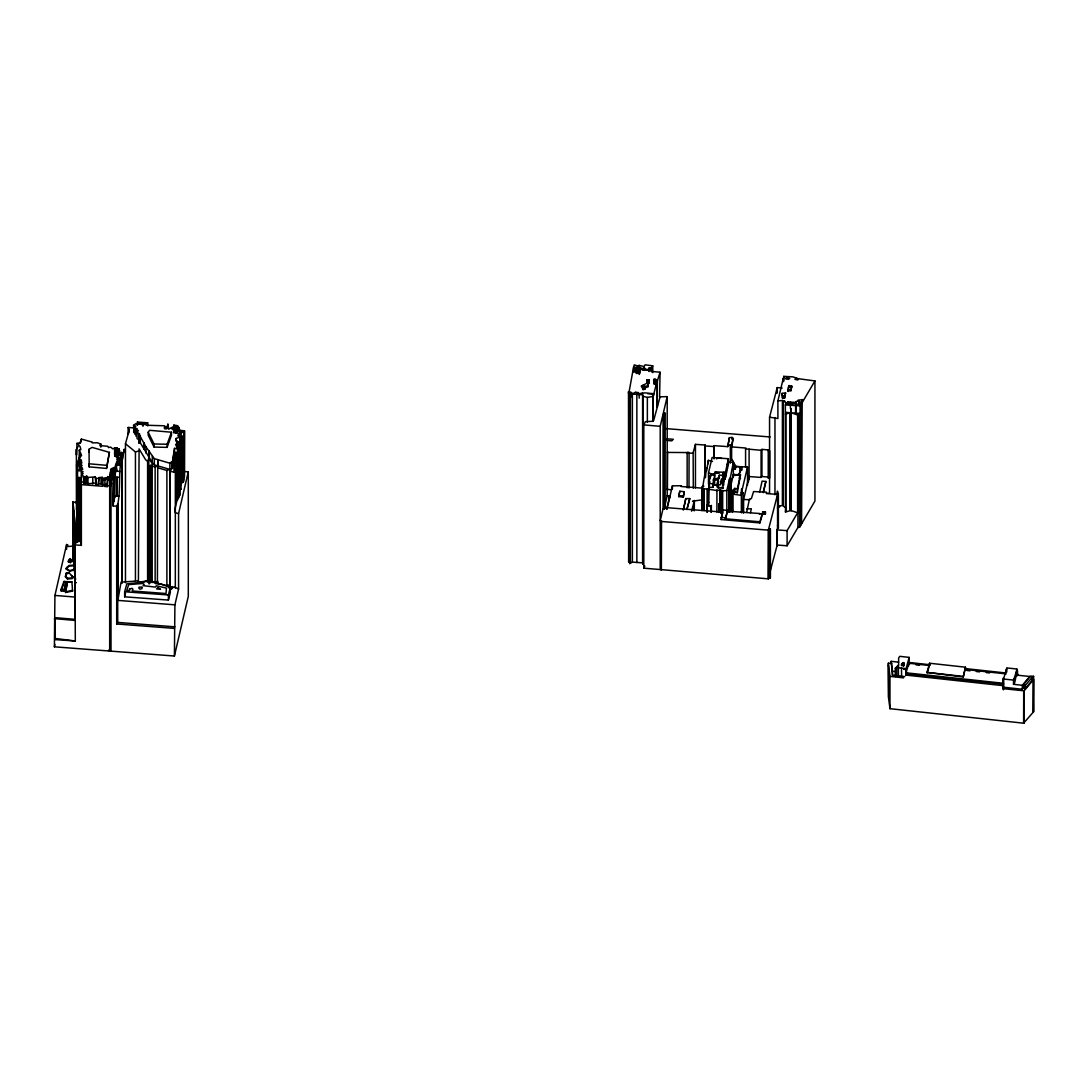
<?xml version="1.0" encoding="UTF-8"?>
<svg xmlns="http://www.w3.org/2000/svg" width="1088" height="1088" viewBox="0 0 1088 1088"><rect width="100%" height="100%" fill="white"/><g stroke="black" fill="none" stroke-linecap="round" stroke-linejoin="round"><path stroke-width="1.5" d="M741.39 493.775L741.39 492.81L743.063 492.714L741.377 492.578L741.662 488.743L742.37 493.925M768.237 449.915L768.237 450.799L769.678 450.894L769.678 478.054L768.237 477.945L768.237 449.915L761.94 449.385L761.083 450.296L761.083 477.414L747.946 476.49L747.946 479.386L749.074 478.693L749.115 449.194L745.579 448.922L745.579 466.97M768.237 477.945L768.237 477.061L761.94 476.517L761.083 477.414M648.094 386.662L648.135 382.582L641.403 386.131L643.062 389.586L644.858 389.246L644.273 387.097L644.273 388.185L648.094 386.662L648.135 382.582M898.566 666.359L898.661 657.9L899.83 656.322L909.146 657.397L909.146 663.857M909.146 657.397L906.114 668.63L896.743 667.488L895.342 668.236L898.498 664.999M898.661 662.143L891.194 661.341L892.486 671.269L896.05 671.582L895.342 676.41L896.743 675.662L904.794 676.6M903.57 662.606L903.638 665.924L901.544 665.448L901.544 664.047L903.57 662.606L903.638 665.924M769.665 573.403L777.186 545.047L787.1 545.782L787.1 530.618L797.626 512.774L790.786 510.476L785.482 512.026L785.359 404.913L786.243 402.642L788.038 403.675L790.31 402.329L794.213 403.934L796.144 402.193L796.035 404.192L799.326 404.097L798.102 400.098L803.134 399.704L801.394 402.642L802.128 402.71L814.939 380.922L798.592 378.733L792.798 376.842L783.754 376.366L783.319 381.453M901.544 665.448L902.782 662.619M727.763 444.802L731.612 445.631L733.094 438.369L732.006 437.403L729.395 437.648L727.763 446.624L714.109 445.658L713.891 458.021M118.66 448.977L116.402 450.255L114.879 449.67L115.559 448.555L114.594 448.202L114.594 454.811L115.559 455.11L114.879 456.239L116.402 456.715L118.66 455.355L118.66 448.977L117.354 449.004L117.082 447.848L114.594 448.202M178.582 589.057L175.182 587.302L170.245 586.636L170.245 471.43L170.952 470.723L169.742 469.472L166.886 470.451L157.842 467.813L157.76 465.841L154.333 464.862L152.293 462.618L140.325 442.816L139.359 442.666L139.536 433.908L138.883 434.153L139.876 435.812L139.876 442.041L139.087 443.02L138.802 436.356L140.325 436.587L145.982 446.937L154.333 458.646L169.891 463.202C174.27 458.47 174.27 469.934 169.891 469.404L158.059 465.95L155.135 467.024L150.022 465.555L150.022 580.774L138.013 582.121L137.36 580.965L121.081 582.121L117.858 600.386L174.91 604.833L178.582 589.057L178.582 513.59L188.292 471.757L184.906 471.607M708.764 502.248L707.322 505.213L708.492 505.43L708.764 488.226L707.091 489.138L701.801 488.458L701.801 510.544M790.949 390.701L791.738 386.09L788.922 385.574L787.93 390.905L790.949 390.701L791.738 386.09M789.766 510.408L789.766 412.678L785.944 412.393L785.944 510.136L786.243 507.865L783.319 506.178L783.319 401.091L786.896 403.172L787.766 401.934L796.144 402.478L796.239 401.499L798.85 401.241L801.706 402.682M725.179 473.606L723.18 473.185L725.179 473.606L725.179 479.06L723.656 479.332L723.18 473.185M801.706 402.315L800.074 405.878L785.359 404.913M181.016 443.183L179.846 443.428L177.82 446.923L178.187 448.882L174.515 448.351L173.93 451.751L177.806 453.655L178.01 449.847L175.617 444.353L177.385 443.972L176.814 441.905L179.874 441.782L181.016 443.183L181.016 489.206L179.846 489.491M725.179 479.06L723.18 478.638M797.626 512.774L797.626 415.018L791.33 412.801L800.074 413.426L800.074 405.878M637.758 368.995L637.758 366.03L634.277 364.847L633.57 367.227L635.868 367.499L635.868 369.879M749.115 449.194L761.083 450.296M633.665 393.72L628.497 391.843L628.633 561.83L630.387 561.952L630.387 393.87L628.633 393.747L628.497 391.843M629.068 559.599L628.633 561.83M721.711 458.483L718.162 457.762L716.598 458.891M176.093 432.861L173.699 432.616L173.903 425.095L177.575 425.694L177.575 432.045L175.902 432.97L176.093 426.618L175.902 432.97M180.173 486.54L181.043 482.705L182.009 482.705L181.601 436.438L176.161 438.45L175.902 439.933L179.588 443.02L178.214 448.895L180.173 449.167L178.337 449.82L178.65 497.678L177.507 498.168L174.787 509.905L175.318 512.734L178.582 513.59M173.414 462.074L174.61 461.475L174.61 455.26L173.414 455.858L173.781 457.966L172.87 458.143L172.475 461.87M172.489 466.63L172.87 458.143M723.234 479.155L723.425 472.287L715.061 471.825L714.911 472.559L719.331 472.886L711.076 474.11L711.076 474.912L714.653 475.361L713.034 487.329L708.995 487.288L709.553 481.086L708.506 479.604L710.056 478.978L710.423 477.605L708.846 476.394L711.076 474.912M178.337 449.82L178.65 451.629L173.618 453.642L174.61 455.26M173.618 453.642L173.454 460.836L174.61 461.475M714.653 479.373L714.707 473.566M117.858 600.386L117.858 503.962C120.863 488.349 118.062 471.784 122.006 456.511L122.006 583.086M117.626 449.181L119.884 451.03L118.116 452.649L121.761 453.424L121.339 452.241L122.441 453.138L122.006 456.511M683.318 497.148L684.08 491.708L679.823 491.232L678.776 495.557L678.776 496.631L683.318 497.148L684.08 491.708M173.699 432.616L173.903 425.095M635.868 367.499L636.548 368.098L635.61 369.662L633.447 367.866L629.068 391.938L631.094 392.714M708.764 488.226L708.492 489.219L716.91 490.525L720.582 489.872L720.582 507.062L718.814 504.016L720.011 505.39L720.011 489.314M735.719 467.622L731.816 459.313L735.964 466.684M65.566 592.511L65.566 591.777L72.556 590.362L72.556 591.083L65.566 592.511L67.184 583.712L66.055 582.869M100.83 447.154L100.83 444.054L97.349 442.775L92.262 442.87L92.222 442.068L81.382 439.09L80.716 442.666L77.017 443.374L76.473 455.042L76.364 449.466L78.037 446.542M65.566 591.777L67.184 583.032M718.515 484.65L720.718 484.813L720.528 481.494L723.017 482.8L723.017 488.104L718.515 487.75C718.787 483.834 716.611 483.97 718.393 479.672L719.331 475.238C723.438 474.49 721.97 476.49 723.615 478.829L721.602 481.44L721.602 479.182L723.765 479.631L723.738 485.03L722.568 485.058M653.249 420.376L653.249 395.556L652.99 421.26L645.374 421.668L643.81 424.878L643.81 568.181L660.212 569.541L660.212 426.333L663.068 414.106L664.564 414.202L664.863 413.005L663.381 412.801L667.202 396.617L659.6 396.834L660.076 372.246L651.073 371.348L651.902 368.614L649.074 368.043L647.292 370.11L648.829 370.682L652.759 365.826L645.075 364.806L644.191 366.52L639.064 365.378L639.064 368.546M660.212 569.541L768.386 578.857L768.577 529.326L770.277 529.462L768.672 528.904L777.566 494.414L766.319 493.558L766.442 492.143L753.59 491.572L751.4 498.522L749.442 499.011L746.694 512.258M714.707 479.006L719.386 478.013M762.13 514.066L759.9 521.778L725.451 518.799L727.518 511.17L759.995 513.536L759.234 513.876L762.13 514.066L762.13 515.358L759.9 522.92L721.167 519.547L722.609 512.094L664.863 507.511L664.863 413.005M721.167 519.547L722.609 509.959L727.518 510.354L727.518 511.17M713.034 487.329L713.578 479.291L714.585 479.89L713.442 479.917M113.247 480.107L113.723 477.754L112.594 477.034L113.982 476.394L114.634 473.144L113.832 472.491C115.709 471.213 114.376 465.501 116.593 462.699L119.136 462.917L119.503 464.168L116.511 464.875L120.265 465.378M113.832 472.491L113.084 505.947L116.702 506.165L117.858 503.962M114.634 473.144L113.982 501.459L113.982 476.394M184.47 430.807L184.389 477.183L184.47 430.807L180.186 430.372L177.738 428.509M648.856 383.262L649.346 379.821L646.816 379.834L647.047 383.289L648.856 383.262L649.346 379.821M111.003 477.686L111.234 476.802L113.247 477.102L113.084 477.877L111.003 477.686L111.003 651.141L174.406 656.037L188.292 596.374L188.292 471.757M182.009 482.705L183.437 481.753L183.967 479.21L183.967 433.228L182.43 432.045L184.389 431.215M717.808 482.555L718.23 478.298L714.585 479.55L714.585 484.894L713.442 485.275M183.437 481.753L183.967 433.228M180.785 437.866L181.152 436.22L178.854 434.969L177.779 435.758L180.785 437.866L180.173 446.746M728.389 458.755L728.389 464.454L725.519 477.51L725.519 472.042L728.389 458.755L712.11 457.49L708.492 473.008L708.492 478.448M683.25 510.109L685.78 498.603L689.792 498.603L686.936 509.619M683.618 509.089L685.78 498.603M103.795 484.718L106.243 485.153L103.904 485.398L104.883 486.445L107.263 486.635L107.263 477.374L108.514 476.694L109.684 477.55L109.684 651.046L54.4 646.816L54.93 644.382M89.066 449.249L89.175 466.861L106.542 468.425L109.412 452.363L92.072 447.386L89.066 449.249L89.066 452.295M106.542 468.425L109.412 452.363M663.068 414.106L663.068 508.626L660.239 520.676L661.354 521.465L768.386 530.142L768.577 529.326M700.89 488.036L681.129 486.513L681.292 485.71L672.398 485.874L669.474 498.454L669.569 495.747L667.202 495.761L664.142 508.762M737.297 492.742L737.297 488.906L734.754 488.362L733.135 490.375L733.135 494.183L734.754 492.157L737.297 492.742L740.493 474.844L733.407 474.531L730.755 485.846M174.787 463.923L174.298 472.138L170.245 471.43M181.152 442.449L179.724 443.36L180.785 444.135M776.995 545.931L777.186 529.924L787.1 530.618M122.93 454.866L124.222 449.181L122.441 459.326L122.441 453.138M667.42 490.062L667.624 451.52M727.763 446.624L729.395 437.648M739.038 475.701L740.18 470.778L742.016 469.948L742.016 467.038L735.434 466.385L734.822 469.064L732.564 468.914M737.297 488.906L740.493 474.844M750.434 512.761L751.359 508.735L746.694 508.98M54.4 646.816L54.93 595.435L66.586 544.53L67.755 544.83L67.782 546.543L72.61 546.122L73.467 551.29M125.474 582.746L125.474 443.714L129.39 429.651L128.166 427.462L134.368 427.938M175.358 461.312L174.787 463.801L174.42 461.625L175.358 461.312L175.318 588.091M726.838 510.517L726.838 490.593L728.756 482.242L730.51 481.766L730.51 511.659M702.889 499.732L692.526 501.201L693.981 502.003L693.981 510.299M731.136 511.89L731.136 478.421L729.518 478.938L728.987 481.222L730.51 481.766M729.654 481.345L733.326 462.414L729.395 462.074M666.618 509.374L669.474 497.08M666.971 509.17L669.474 498.454M706.574 471.267L708.329 460.333L712.504 461.489M742.016 467.038L740.18 467.867C742.546 473.362 734.672 477.782 733.679 473.974M742.37 488.852L747.51 467.051L733.135 466.358M702.236 510.462C699.462 496.876 707.853 456.266 705.432 477.795M701.801 488.458L702.236 486.676L703.868 486.146L702.25 486.499M782.163 388.035L777.213 387.6L776.723 392.863M759.587 492.334L762.09 481.141L765.884 481.454L763.259 492.66M905.746 675.077L906.114 673.676L1003.544 684.134L1003.109 685.658L905.746 675.077L905.91 668.848L903.638 669.242L905.746 669.474M743.607 512.938L743.607 499.446L749.115 476.272L747.946 476.49M748.286 481.984L749.074 478.693M767.788 493.19L769.556 493.326L769.556 417.194L777.893 418.54L777.893 400.928L783.319 378.257M705.432 471.43L706.574 467.867M785.482 512.026L785.944 510.136M963.261 676.981L965.491 667.202L929.546 663.231L927.03 672.411L963.261 676.981L965.491 667.202M678.776 496.631L679.823 491.232M663.068 508.626L664.564 508.708L664.863 507.511M763.259 492.075L765.884 481.454M785.944 412.393L785.482 414.256L789.766 412.678M776.818 494.36L777.43 491.11L778.382 493.748L778.382 528.047L777.566 527.979L776.818 530.822L776.818 545.945M768.577 578.041L770.386 577.728L770.386 529.013M169.891 463.202L169.742 584.678L166.886 585.657L151.055 581.74L149.097 584.011L148.594 582.27L145.316 581.06L144.976 581.89L126.82 583.848L124.658 591.763L124.658 596.822L168.422 600.073L170.299 592.525L170.299 587.452L160.48 583.862L157.406 583.916L157.76 459.626M168.422 600.073L168.422 594.973L170.299 587.452M66.3 569.146L66.518 567.596L69.251 565.42L73.685 565.162L74.27 569.826L69.741 571.377L66.3 569.146L66.518 568.317M769.556 417.194L776.846 389.042M65.47 576.858L66.232 573.172L69.251 573.05L73.426 577.361L72.243 578.585L67.497 579.02L65.47 576.858L66.232 573.172M691.56 511.197L693.981 502.003M111.003 651.141L108.514 650.189L109.684 651.046M118.66 450.174L119.041 448.732L117.082 449.126L117.354 450.282L117.354 449.004M704.902 476.966L705.133 445.033L695.45 444.353L693.138 452.635L693.314 488.131M1013.88 683.645C1014.111 668.902 1012.289 697.258 1016.124 675.539L1016.818 668.998L1006.958 667.964L1006.726 672.085M63.947 591.301L66.055 581.89L63.893 581.55L61.173 589.247L61.173 590.934L63.947 591.301L66.055 581.89M929.546 663.231L929.546 665.53L908.698 663.218L906.168 672.588L907.338 672.71L907.392 673.812M124.658 596.822L125.528 593.654M653.684 420.417L660.076 396.889M111.139 486.377L110.636 477.931L108.99 476.802L112.622 475.021L113.438 472.206L110.5 469.907L111.18 469.118L114.158 469.662L113.682 470.791L110.065 472.206L110.813 475.946M686.936 509.034L689.792 498.603M708.995 487.288L709.553 481.086M721.385 482.242L721.602 479.182M657.125 407.102L657.315 380.324L655.738 380.378L655.738 381.766M725.451 518.799L727.518 510.354M114.743 475.442L116.593 468.901M118.66 455.355L117.98 457.994L120.605 457.776L120.278 455.26L121.353 455.178L120.578 453.655L119.041 453.954L119.041 448.732M1032.58 677.538L1032.063 680.598L1025.168 688.745L1023.958 687.262L1023.958 684.094L1030.662 676.083L1033.6 676.328L1032.58 677.538L1032.58 680.639L1024.121 690.812L1003.558 688.704L1003.544 679.034L1006.726 668.25M116.634 462.577L117.178 460.673L119.694 460.836L118.606 460.904L119.041 462.495L116.634 462.577L116.511 471.077L120.265 471.566M647.673 393.693L653.766 394.128L657.125 381.031M660.076 372.246L657.07 381.834M711.076 474.11L710.831 476.381M652.99 421.26L653.249 395.556M630.387 393.87L629.639 395.583L635.283 392.36L638.221 392.578L638.602 393.72L644.803 392.863L653.766 393.72L653.684 395.597M1003.109 685.658C1003.83 662.497 1003 699.611 1003.544 687.222L1022.312 689.248L1023.958 687.262M1016.586 675.104L1029.71 676.464L1022.312 685.29L1013.513 684.325L1013.744 679.361M1013.513 684.325L1013.744 683.604M138.407 583.209L139.087 448.882L145.697 459.87L147.601 461.353L147.601 581.577M175.005 426.958L173.114 426.795L168.803 429.162L166.804 427.638L168.531 427.734L167.851 424.32L167.103 426.659L164.315 427.38L164.519 428.726L166.396 428.917L166.804 427.638L164.302 425.775L146.554 425.258L143.004 423.205L139.686 423.667L137.374 422.049L147.696 422.797L147.696 425.911M723.425 472.287L725.519 472.042M174.406 656.037L174.91 604.833M74.922 541.797L75.303 640.995L54.726 639.581L55.094 618.705L75.249 620.432L74.922 541.797L77.887 542.11L76.922 537.186L76.133 537.458L76.133 542.409M77.751 470.968L76.867 473.688L76.772 469.227L77.914 466.466M927.03 673.01L929.546 665.53M784.543 398.181L785.59 392.877L782.027 393.394L782.462 398.045L784.543 398.181L785.59 392.877M61.173 590.934L63.893 583.277M72.556 591.083L71.903 581.835L64.274 581.522L63.893 582.583L63.893 581.55M167.117 447.372L167.117 444.258L171.469 432.222L149.6 430.304L148.213 432.208L148.213 435.254L154.047 447.073L167.117 447.372L171.469 435.295L171.469 432.222M147.601 461.353L148.811 458.225L152.796 464.454L150.022 465.555M76.677 518.282L76.731 520.866L76.677 464.345L79.274 457.708L79.274 450.187L80.838 449.507L80.145 446.733L77.017 443.374M723.765 479.631L721.385 479.998M745.579 448.922L745.933 448.052L731.816 446.896L733.094 438.369M630.387 561.952L629.639 563.666L632.373 562.102L642.6 562.863L642.872 564.318L642.872 396.236L642.6 394.781L632.373 394.019L632.373 562.102M631.094 392.265L632.373 397.718M107.263 486.635L107.834 479.196L108.514 479.74L105.822 477.673L103.795 478.489L106.243 478.938L103.904 479.182L104.883 480.23L104.883 486.445M110.813 472.858L109.738 475.13L112.118 476.721L110.636 477.931L111.574 478.625L111.234 479.835L111.234 476.802M643.81 568.181L644.858 566.046M177.072 432.97L177.575 425.694M638.602 369.471L639.717 372.545L637.663 373.306L634.059 371.47L632.726 372.042L639.594 368.152L641.526 368.07L640.546 370.015L638.602 369.471L639.159 374.476M643.47 367.962L642.981 368.927L641.104 368.954L643.103 370.26L647.292 370.11L644.218 367.907L643.47 367.962L643.47 370.301M800.074 413.426L797.926 414.501L797.926 527.49L787.1 545.782M904.264 663.258L903.638 664.36L901.544 664.183M909.432 664.17L910.33 662.606L930.322 664.768M79.71 443.618L81.382 439.09M653.711 379.454L653.874 382.024L655.112 382.337L656.132 379.658L654.922 378.787L653.711 379.454L653.711 382.01L653.902 383.738L656.377 385.057M114.634 498.209L113.832 497.583L114.893 497.026L114.893 471.961M637.758 366.03L636.997 367.35L639.88 367.581L639.88 371.035M655.112 382.337L656.132 379.658M801.135 404.056L801.04 524.77L799.585 527.231L797.926 527.49M83.735 482.637L81.464 481.549L81.342 472.722L83.137 473.457L81.464 475.306L83.735 476.394L83.871 483.534L85.789 483.602L85.789 477.36L84.728 476.857L86.782 476.163L87.951 477.469L95.2 476.884L95.962 484.554L98.382 484.731L98.954 477.578L102.245 477.333L103.414 478.638L102.476 479.019L102.653 486.268L81.369 484.636L80.893 481.29L79.098 480.434L79.098 541.171L80.893 542.028L81.369 545.374L75.303 544.911M98.382 484.731L98.954 477.578M802.128 522.675L801.57 523.573L802.196 399.486M100.83 444.054L99.838 445.618L107.875 446.284L108.46 447.617L110.636 447.059L112.703 448.882L114.158 448.215M174.406 628.402L116.702 623.982L117.708 622.418L117.708 503.962M134.626 434.112L134.626 427.883L135.85 426.102L133.566 425.381L135.973 423.586L137.346 424.606L140.094 423.926L143.045 425L147.696 422.797M140.325 442.816L140.325 436.587L139.359 442.666L138.802 436.356L139.876 435.812L138.802 442.558M139.876 442.041L138.883 440.395L139.536 440.137L137.034 438.546L137.034 432.303L138.475 430.549L135.918 429.882L135.918 436.125M1033.6 676.328L1033.6 711.756L1023.604 723.194L889.97 708.682L888.488 697.462L888.366 663.204L891.643 663.571M116.511 471.077L117.164 470.302M1025.168 688.745L1025.168 685.576L1032.063 677.498M636.276 373.524L636.63 369.526M1033.097 711.715L1033.464 678.966L1033.6 711.756M73.426 576.722L72.243 577.891L67.497 578.218L65.47 576.042M710.831 473.661L708.492 473.008M76.99 530.114L76.99 463.148L78.975 460.958L82.103 465.718L80.24 466.126L82.511 468.221L80.09 469.078L79.886 467.622L82.742 469.309L80.118 470.342L79.424 469.322L77.52 469.989L77.561 537.322L79.206 537.69L77.833 538.22L77.833 477.496L81.777 477.496M79.424 463.597L79.424 460.482L80.458 459.381L81.505 460.646L80.294 461.72L81.695 461.87L81.831 462.985L79.438 464.304L79.438 468.969M1016.586 673.69L1017.987 674.329L1016.709 674.206M133.566 425.381L133.878 432.14L134.286 425.462M787.93 390.905L788.732 386.58M168.341 587.724L172.176 586.65L172.434 588.268L170.653 589.465L172.434 587.479M70.326 562.618L72.162 560.225L70.162 558.906L68.639 560.021L68.367 561.83L70.326 562.618L72.162 560.225M644.273 387.097L648.094 385.41M78.758 462.985L78.758 458.13L81.614 455.532L79.614 454.852L79.614 457.844M135.918 429.882L137.21 428.713L134.626 427.883M791.098 510.653L791.248 408.857L791.248 510.517M67.429 567.569L69.251 566.073L73.685 565.76L74.038 510.911L72.801 501.799L76.051 502.738L76.01 501.799L76.323 502.833M711.348 505.526L709.24 506.369L711.348 505.526L711.348 512.285M70.162 558.906L68.367 561.83M54.4 618.95L55.094 618.705M79.098 541.171L80.662 540.151L80.662 479.414L77.833 477.496M79.098 480.434L80.662 479.414M81.342 472.722L83.055 471.607L77.52 469.989M74.038 510.911L74.038 565.366L72.801 556.267L72.801 501.799M729.654 490.538L733.135 490.375M777.403 508.014L779.729 506.75L777.893 506.07L782.408 505.539L782.408 400.452L777.893 400.928M98.954 483.793L102.245 483.562L102.245 477.333M720.134 506.641L720.582 489.872M114.281 495.951L117.218 495.978M726.838 490.593L721.453 490.824L721.453 512.176M114.281 477.074L117.218 477.142L117.218 496.264L119.245 496.046M110.636 484.119L111.955 483.507M150.022 580.774L155.135 582.243L157.746 581.264L157.842 583.032M636.63 373.116L638.602 372.898M762.62 513.726L765.449 513.917L765.449 511.918L763.898 511.768L762.62 511.714L762.62 513.726L765.449 513.917M177.507 458.293L173.618 459.87M66.232 573.92L69.251 573.05M177.48 430.032L178.962 429.434L178.745 427.312L176.256 427.081M790.391 404.954L792.54 404.124L790.446 403.118L788.569 404.314L790.391 404.954L790.391 408.517M178.337 495.897L180.173 495.19L180.2 443.972M152.007 582.556L154.278 581.686L156.074 583.97M181.914 482.365L181.914 436.329L183.437 435.771M653.711 382.01L654.704 381.657M66.3 568.426L69.741 570.67L74.27 569.187M86.782 476.163L86.782 482.406L87.951 483.698L95.2 483.113M79.614 454.852L81.178 454.362L79.274 450.187M125.474 443.714L135.442 451.942L138.407 451.03M787.93 389.885L790.949 389.64M643.062 389.586L644.83 387.26M134.286 431.705L133.566 431.61M683.835 493.068L683.985 494.197M172.87 464.358L173.781 464.182L173.781 457.966M642.872 396.236L647.36 397.419L652.99 396.454M119.245 477.238L117.218 477.442M638.221 392.578L639.186 394.359L642.491 394.155L642.287 393.04M175.902 426.741L177.072 426.727M666.291 438.79L673.309 439.266L671.826 440.844L667.08 440.49M646.816 379.834L647.047 382.16L648.856 382.146M782.027 393.394L782.462 395.61L784.543 395.882M148.213 432.208L154.047 443.972L167.117 444.258M783.319 401.091L784.842 401.132L782.408 400.452M75.997 582.651L74.773 582.61L75.997 582.719M708.995 483.249L713.034 483.997M667.42 452.431L689.071 452.567L688.99 488.009M75.997 543.13L75.997 528.21L74.773 528.17L75.997 528.278L76.133 537.458M83.735 476.394L83.871 477.292L85.789 477.36M765.449 511.918L762.62 511.714M743.607 499.446L749.877 499.8M768.672 577.619L770.386 577.728M117.708 622.418L174.91 626.824M689.071 452.567L687.14 452.418L687.14 487.75M693.314 453.22L687.181 453.07M638.221 392.999L635.283 392.36M726.92 464.345L728.389 464.454M124.658 591.763L168.422 594.973M704.902 445.89L713.891 446.57M718.515 487.75C715.129 488.648 718.406 476.938 717.699 484.595M107.263 477.374L109.684 477.55M95.2 476.884L95.962 478.326L98.382 478.502M770.168 436.968L665.625 428.577M723.017 482.8L720.718 482.623L720.528 481.494M666.835 489.355L671.514 489.736M102.476 479.019L102.653 480.053L104.883 480.23M54.93 595.435L75.045 597.054M78.758 458.13L79.424 460.482M776.818 493.612L778.382 493.748M54.93 617.658L75.045 619.33M106.542 465.324L89.175 463.801L89.175 466.861M891.194 661.341L892.486 675.281L896.05 675.594M643.81 424.878L660.212 426.333M173.699 426.387L176.093 426.618M721.167 517.385L725.451 517.779M790.786 510.476L791.248 408.857M55.094 638.438L75.303 640.995M729.654 478.285L731.136 478.421M720.134 490.09L721.453 490.824M678.776 495.557L683.318 496.033M1003.544 679.034L1013.513 680.082M907.392 672.955L1003.544 683.291M61.173 589.247L63.947 589.696M965.301 668.576L1005.298 672.928M965.491 669.487L1006.21 673.894M967.014 670.494L970.047 670.834M976.249 671.5L979.581 671.867M986.231 672.588L989.563 672.942M888.488 665.135L889.97 676.369L903.638 677.865M1017.47 675.213L1017.47 670.956L1016.586 670.861L1013.88 679.402M916.137 664.904L919.496 665.271M927.03 672.411L963.261 676.396M902.782 663.979L903.57 664.074M733.135 494.183L741.39 495.366M66.055 583.549L67.184 583.712M173.903 431.446L177.575 432.045M791.738 387.178L788.922 386.607L788.922 385.574M903.543 664.686L904.264 664.85M717.808 485.642L713.578 484.65L713.578 482.27M714.585 479.55L717.808 480.311M134.123 431.868L135.85 432.344M738.956 477.986L740.493 478.434M70.162 559.49L72.162 560.81M68.367 561.218L70.326 562.006M641.403 386.131L642.845 386.702L643.062 388.498M77.833 538.22L80.539 539.349M653.874 382.024L656.377 383.425M653.874 380.854L655.112 381.398M84.728 483.099L85.789 483.602M721.412 487.247L723.017 488.104M179.738 488.43L181.016 489.206M112.594 502.126L113.723 502.833M137.034 432.303L139.536 433.908M105.822 483.888L108.514 485.928M71.332 575.538L73.426 577.361M114.158 496.359L114.893 497.026M76.99 463.148L79.614 465.582L79.438 464.304M709.553 485.275L708.506 484.119L708.506 479.604M801.04 524.77L814.939 501.051L814.939 380.922M1023.958 684.094L1025.168 685.576M1016.586 669.814L1017.47 670.956M639.88 367.581L639.064 365.378M722.908 480.706L723.615 481.93L723.642 473.688M777.43 525.463L778.382 528.047M172.434 588.268L172.176 586.65M174.787 470.016L174.42 467.84L175.358 467.527L177.072 460.115L175.549 459.095L175.549 452.88M888.651 697.49L888.366 663.204M74.27 569.826L75.562 579.442M75.997 528.21L73.658 510.979M644.83 388.402L644.858 389.246M76.473 509.755L76.364 449.466M76.772 522.743L76.867 526.823L76.772 469.227M76.677 464.345L76.731 467.174M1029.71 676.464L1029.71 677.226M1024.121 690.812L1024.121 723.112M1023.713 690.758L1023.604 723.194M1022.312 685.29L1022.312 689.248M1017.049 673.186L1017.049 675.893M1016.818 668.998L1016.818 675.526M1006.21 669.678L1006.21 672.479M1003.15 679.905L1003.15 688.541M908.698 663.218L908.698 665.842M906.114 668.63L905.91 674.397M901.544 667.964L901.571 676.328M898.416 667.651L898.402 676.138M896.743 667.488L896.743 675.662M895.288 668.168L895.342 676.41M892.486 671.269L892.486 675.281M889.97 676.369L889.97 708.682M799.585 414.242L799.585 527.231M799.095 401.268L799.095 403.73M798.891 401.268L798.891 404.954M796.239 401.499L796.239 404.872M795.926 405.593L795.913 413.25M795.586 405.579L795.586 413.1M788.582 386.716L788.582 387.75M788.338 390.415L788.338 391.449M787.766 401.934L787.766 404.233M784.135 395.638L784.135 397.977M783.754 376.366L783.754 381.154M783.278 378.42L783.278 381.602M782.462 395.61L782.462 398.045M777.566 494.414L777.566 527.979M777.213 387.6L777.308 392.904M777.186 529.924L777.186 545.047M774.969 417.574L774.969 494.782M770.277 529.462L770.277 578.177M768.386 530.142L768.386 578.857M763.898 511.768L763.898 514.27M761.94 449.385L761.94 476.517M759.9 521.778L759.9 522.92M748.789 476.245L748.789 479.454M747.51 467.051L747.51 485.262M743.063 492.714L743.022 512.761M741.662 488.743L741.662 493.816M741.377 492.578L741.377 512.87M740.18 467.867L740.18 470.778M735.434 466.385L735.434 469.282M734.754 488.362L734.754 492.157M734.386 488.961L734.386 492.769M733.924 489.926L733.924 493.748M733.407 474.531L733.407 476.87M733.326 462.414L733.326 477.251M732.89 490.511L732.89 511.754M732.401 490.783L732.401 512.026M732.006 437.403L732.006 439.457M731.612 445.631L731.612 460.36M730.334 444.72L730.334 463.162M729.518 478.938L729.382 512.298M728.987 482.882L728.987 511.115M728.756 483.902L728.756 512.135M722.568 479.726L722.568 483.725M722.663 490.294L722.663 513.55M720.841 490.171L720.841 513.414M719.331 475.238L719.331 478.339M719.154 504.968L719.154 511.618M718.814 504.016L718.814 512.489M718.23 478.298L718.23 480.57M718.366 484.391L718.366 487.75M716.938 489.872L716.91 512.108M714.109 445.658L714.109 458.959M713.578 479.291L713.578 481.086M711.158 505.675L711.158 512.407M708.846 476.394L708.846 479.604M708.614 488.213L708.492 505.43M708.329 460.333L708.329 463.733M707.241 505.09L707.322 511.958M707.091 489.138L707.091 512.394M706.302 467.867L706.302 471.267M705.133 445.033L705.133 476.884M704.099 488.934L704.099 510.53M703.909 488.716L703.909 510.299M695.45 444.353L695.45 487.941M694.389 500.385L694.253 510.898M672.398 485.874L672.398 489.097M669.569 495.747L669.569 497.134M669.229 497.039L669.229 498.426M667.202 396.617L667.202 495.761M664.564 414.202L664.564 508.708M661.518 520.785L661.354 570.18M657.315 380.324L657.356 407.279M653.902 382.364L653.902 383.738M652.759 365.826L652.759 372.626M651.902 368.614L651.902 371.987M651.059 368.465L651.059 370.79M649.074 368.043L649.074 371.525M647.36 397.419L647.36 422.198M647.047 382.16L647.047 383.289M645.211 386.186L645.211 387.274M644.218 367.907L644.218 370.26M643.729 385.057L643.729 385.954M643.144 384.989L643.144 385.846M642.845 386.702L642.845 387.654M642.6 394.781L642.6 562.863M639.812 371.375L639.812 373.687M639.594 368.152L639.594 370.518M639.159 371.035L639.159 373.334M639.186 394.359L639.186 398.167M638.969 369.158L638.969 372.735M637.282 369.866L637.282 373.47M636.847 394.482L636.847 562.564M633.61 366.982L633.61 372.082M629.068 391.503L628.932 560.225M181.601 436.438L181.601 482.487M181.043 436.642L181.043 482.705M179.724 437.131L179.846 448.365M179.017 445.427L179.017 450.133M178.786 441.823L178.867 448.106M178.745 427.312L178.745 430.426M178.65 451.629L178.65 497.678M177.806 453.655L177.806 499.718M177.534 448.8L177.507 498.168M177.385 443.972L177.385 447.1M177.072 453.9L177.045 500.126M176.814 441.905L176.814 448.174M176.161 438.45L176.161 441.578M174.515 448.351L174.515 453.016M174.42 461.625L174.298 472.138M173.93 451.751L173.93 454.866M173.414 455.858L173.414 460.523M172.244 461.924L172.244 468.139M172.135 462.427L172.135 468.629M167.96 424.306L167.96 427.638M167.851 424.32L167.851 427.462M166.886 470.451L166.886 585.657M158.059 459.721L158.059 465.95M155.135 467.024L155.135 582.243M154.333 458.646L154.333 464.862M154.278 581.686L154.278 582.556M154.047 443.972L154.047 447.073M152.293 456.389L152.293 462.618M152.089 465.596L152.089 580.815M151.368 465.922L151.368 581.142M149.314 450.663L149.314 456.892M149.11 451.18L149.11 457.395M148.811 458.225L148.811 581.849M145.982 446.937L145.982 453.152M144.269 443.129L144.269 449.358M143.983 443.102L143.983 449.33M143.004 423.205L143.004 426.306M138.883 434.153L139.087 443.02M137.469 421.967L137.374 425.163M135.442 451.942L135.442 580.734M134.014 425.53L133.878 432.14M128.683 429.692L128.683 433.078M128.166 427.462L128.166 434.234M121.829 456.525L121.829 583.1M117.082 447.848L117.082 449.126M117.028 449.902L117.014 456.661M116.715 477.374L116.715 496.21M116.702 506.165L116.702 623.982M116.47 450.214L116.47 456.688M116.402 450.255L116.402 456.715M115.559 448.555L115.559 455.11M114.879 449.67L114.879 456.239M113.438 472.206L113.438 475.279M113.247 477.102L113.084 505.947M111.928 471.022L111.928 475.66M111.18 469.118L111.18 472.219M107.658 476.53L107.658 479.577M102.653 480.053L102.653 486.268M101.034 477.972L101.034 484.187M95.962 478.326L95.962 484.554M92.779 477.673L92.779 483.902M87.951 477.469L87.951 483.698M83.871 477.292L83.871 483.534M81.369 484.636L81.369 545.374M80.893 481.29L80.893 542.028M80.458 459.381L80.43 468.438M80.539 478.611L80.539 537.662M80.09 482.038L80.09 527.612M79.886 467.622L79.886 470.75M78.907 460.442L78.975 464.086M77.221 537.241L77.221 542.191M76.922 537.186L76.922 542.123M73.141 507.09L73.141 561.558M71.903 581.835L64.274 582.202L64.274 581.522M69.741 570.67L69.741 571.377M67.497 578.218L67.497 579.02M66.844 572.954L66.844 573.675M66.586 544.53L66.586 549.426M54.726 618.977L54.726 639.581M141.984 587.262L141.97 588.649L139.93 589.193L138.829 588.159L139.101 587.071L141.984 587.262M129.472 589.111L129.662 590.621L126.738 590.566L128.67 584.623L142.895 583.467L144.174 584.46L143.099 585.643L155.462 587.112L156.278 585.779L166.41 588.091L166.042 593.531L132.151 590.974L132.926 589.247L132.029 588.295L129.472 589.111M174.284 429.107L172.502 429.556L171.469 428.074L173.917 428.182L174.284 429.107M182.158 431.841L179.194 432.317L179.071 431.093L180.227 430.399L182.158 431.841M798.402 379.073L797.83 379.998L794.879 379.345L795.858 378.406L798.402 379.073M786.461 377.794L785.604 378.842L788.419 379.331L789.698 378.379L786.461 377.794M114.199 467.5L113.084 468.778L111.534 468.697L114.199 467.5M158.1 587.656L156.55 588.907L160.507 589.288L158.1 587.656M181.261 433.255L181.342 434.262L177.983 433.949L181.261 433.255M120.482 459.435L119.095 460.496L116.62 459.027L118.13 458.157L120.482 459.435"/></g></svg>
